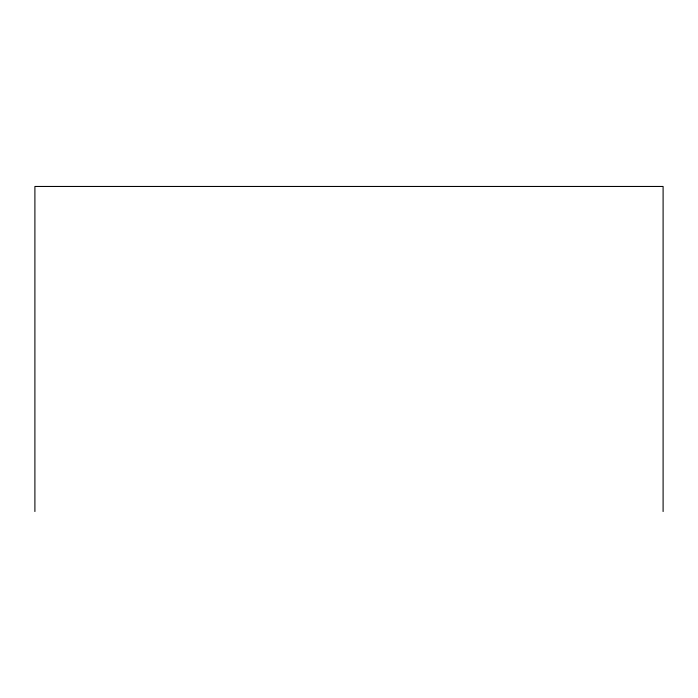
<?xml version="1.0" encoding="UTF-8"?>
<svg xmlns="http://www.w3.org/2000/svg" width="698" height="698" viewBox="0 0 698 698"><rect width="100%" height="100%" fill="white"/><g stroke="black" fill="none" stroke-linecap="round" stroke-linejoin="round"><path stroke-width="1.05" d="M663.1 511.538L663.1 186.462L34.9 186.462L34.9 511.538"/></g></svg>
